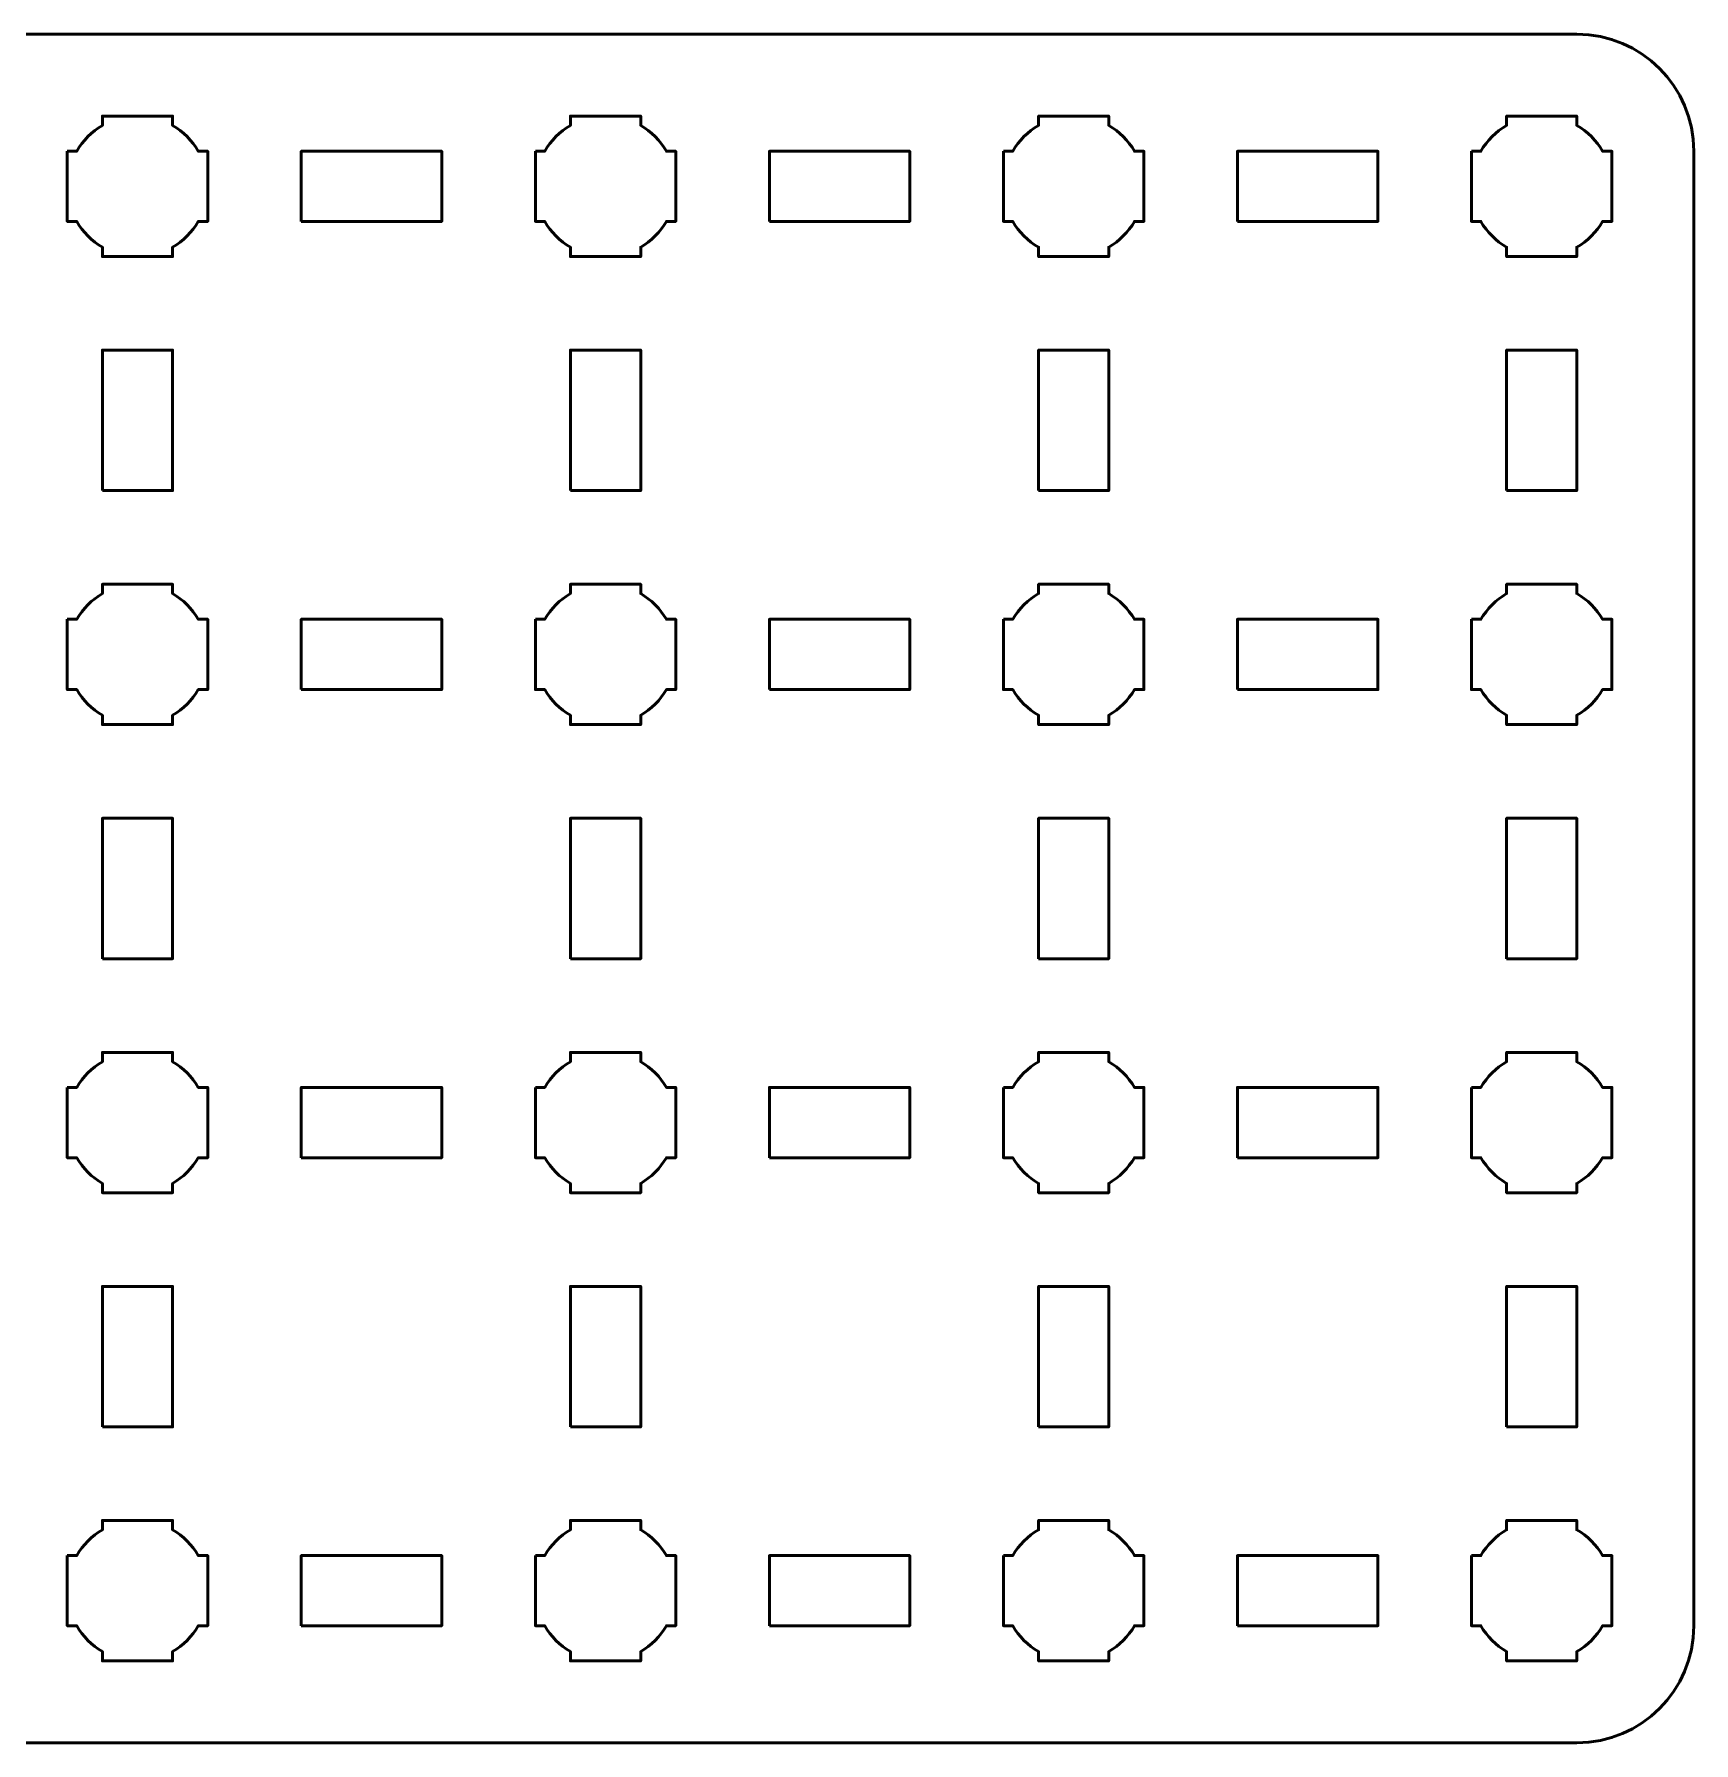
# Model space of a CAD drawing. Header units: centimetres. Extents: x -24.1 to 3.1, y -18.5 to -11.2.
# Drawn here: x -3.94 to 3.15, y -18.5 to -11.2 of the extents above; entities that cross this region are included whole.
import ezdxf

# ---------------------------------------------------------------- set-up
doc = ezdxf.new("R2010")
doc.units = ezdxf.units.CM
doc.header["$MEASUREMENT"] = 0
doc.layers.add('Layer 1', color=7, linetype='Continuous')

msp = doc.modelspace()

# ---------------------------------------------------------------- linework, layer by layer
at = {"layer": 'Layer 1', "lineweight": 53}
for points in [[(-2.8, -12), (-2.2, -12), (-2.2, -11.7), (-2.8, -11.7), (-2.8, -12)], [(-0.8, -12), (-0.2, -12), (-0.2, -11.7), (-0.8, -11.7), (-0.8, -12)], [(1.2, -12), (1.8, -12), (1.8, -11.7), (1.2, -11.7), (1.2, -12)], [(-3.65, -13.15), (-3.35, -13.15), (-3.35, -12.55), (-3.65, -12.55), (-3.65, -13.15)], [(-1.65, -13.15), (-1.35, -13.15), (-1.35, -12.55), (-1.65, -12.55), (-1.65, -13.15)], [(0.35, -13.15), (0.65, -13.15), (0.65, -12.55), (0.35, -12.55), (0.35, -13.15)], [(2.35, -13.15), (2.65, -13.15), (2.65, -12.55), (2.35, -12.55), (2.35, -13.15)], [(-2.8, -14), (-2.2, -14), (-2.2, -13.7), (-2.8, -13.7), (-2.8, -14)], [(-0.8, -14), (-0.2, -14), (-0.2, -13.7), (-0.8, -13.7), (-0.8, -14)], [(1.2, -14), (1.8, -14), (1.8, -13.7), (1.2, -13.7), (1.2, -14)], [(-3.65, -15.15), (-3.35, -15.15), (-3.35, -14.55), (-3.65, -14.55), (-3.65, -15.15)], [(-1.65, -15.15), (-1.35, -15.15), (-1.35, -14.55), (-1.65, -14.55), (-1.65, -15.15)], [(0.35, -15.15), (0.65, -15.15), (0.65, -14.55), (0.35, -14.55), (0.35, -15.15)], [(2.35, -15.15), (2.65, -15.15), (2.65, -14.55), (2.35, -14.55), (2.35, -15.15)], [(-2.8, -16), (-2.2, -16), (-2.2, -15.7), (-2.8, -15.7), (-2.8, -16)], [(-0.8, -16), (-0.2, -16), (-0.2, -15.7), (-0.8, -15.7), (-0.8, -16)], [(1.2, -16), (1.8, -16), (1.8, -15.7), (1.2, -15.7), (1.2, -16)], [(-3.65, -17.15), (-3.35, -17.15), (-3.35, -16.55), (-3.65, -16.55), (-3.65, -17.15)], [(-1.65, -17.15), (-1.35, -17.15), (-1.35, -16.55), (-1.65, -16.55), (-1.65, -17.15)], [(0.35, -17.15), (0.65, -17.15), (0.65, -16.55), (0.35, -16.55), (0.35, -17.15)], [(2.35, -17.15), (2.65, -17.15), (2.65, -16.55), (2.35, -16.55), (2.35, -17.15)], [(-2.8, -18), (-2.2, -18), (-2.2, -17.7), (-2.8, -17.7), (-2.8, -18)], [(-0.8, -18), (-0.2, -18), (-0.2, -17.7), (-0.8, -17.7), (-0.8, -18)], [(1.2, -18), (1.8, -18), (1.8, -17.7), (1.2, -17.7), (1.2, -18)]]:
    msp.add_lwpolyline(points, close=True, dxfattribs=at)
for points, knots in [([(-24.15, -18), (-24.15, -18), (-24.15, -11.7), (-24.15, -11.7), (-24.15, -11.7), (-24.15, -11.42391), (-23.92609, -11.2), (-23.65, -11.2), (-23.65, -11.2), (-23.65, -11.2), (2.65, -11.2), (2.65, -11.2), (2.65, -11.2), (2.92609, -11.2), (3.15, -11.42391), (3.15, -11.7), (3.15, -11.7), (3.15, -11.7), (3.15, -18), (3.15, -18), (3.15, -18), (3.15, -18.27609), (2.92609, -18.5), (2.65, -18.5), (2.65, -18.5), (2.65, -18.5), (-23.65, -18.5), (-23.65, -18.5), (-23.65, -18.5), (-23.92609, -18.5), (-24.15, -18.27609), (-24.15, -18)], [0, 0, 0, 0, 0.125, 0.125, 0.125, 0.125, 0.25, 0.25, 0.25, 0.25, 0.375, 0.375, 0.375, 0.375, 0.5, 0.5, 0.5, 0.5, 0.625, 0.625, 0.625, 0.625, 0.75, 0.75, 0.75, 0.75, 0.875, 0.875, 0.875, 0.875, 1, 1, 1, 1]), ([(-3.8, -11.7), (-3.8, -11.7), (-3.75985, -11.7), (-3.75985, -11.7), (-3.75985, -11.7), (-3.7335, -11.65447), (-3.69553, -11.6165), (-3.65, -11.59015), (-3.65, -11.59015), (-3.65, -11.59015), (-3.65, -11.55), (-3.65, -11.55), (-3.65, -11.55), (-3.65, -11.55), (-3.5, -11.55), (-3.5, -11.55), (-3.5, -11.55), (-3.5, -11.55), (-3.35, -11.55), (-3.35, -11.55), (-3.35, -11.55), (-3.35, -11.55), (-3.35, -11.59015), (-3.35, -11.59015), (-3.35, -11.59015), (-3.30447, -11.6165), (-3.2665, -11.65447), (-3.24015, -11.7), (-3.24015, -11.7), (-3.24015, -11.7), (-3.2, -11.7), (-3.2, -11.7), (-3.2, -11.7), (-3.2, -11.7), (-3.2, -11.85), (-3.2, -11.85), (-3.2, -11.85), (-3.2, -11.85), (-3.2, -12), (-3.2, -12), (-3.2, -12), (-3.2, -12), (-3.24015, -12), (-3.24015, -12), (-3.24015, -12), (-3.2665, -12.04553), (-3.30447, -12.0835), (-3.35, -12.10985), (-3.35, -12.10985), (-3.35, -12.10985), (-3.35, -12.15), (-3.35, -12.15), (-3.35, -12.15), (-3.35, -12.15), (-3.5, -12.15), (-3.5, -12.15), (-3.5, -12.15), (-3.5, -12.15), (-3.65, -12.15), (-3.65, -12.15), (-3.65, -12.15), (-3.65, -12.15), (-3.65, -12.10985), (-3.65, -12.10985), (-3.65, -12.10985), (-3.69553, -12.0835), (-3.7335, -12.04553), (-3.75985, -12), (-3.75985, -12), (-3.75985, -12), (-3.8, -12), (-3.8, -12), (-3.8, -12), (-3.8, -12), (-3.8, -11.85), (-3.8, -11.85), (-3.8, -11.85), (-3.8, -11.85), (-3.8, -11.7), (-3.8, -11.7)], [0, 0, 0, 0, 0.05, 0.05, 0.05, 0.05, 0.1, 0.1, 0.1, 0.1, 0.15, 0.15, 0.15, 0.15, 0.2, 0.2, 0.2, 0.2, 0.25, 0.25, 0.25, 0.25, 0.3, 0.3, 0.3, 0.3, 0.35, 0.35, 0.35, 0.35, 0.4, 0.4, 0.4, 0.4, 0.45, 0.45, 0.45, 0.45, 0.5, 0.5, 0.5, 0.5, 0.55, 0.55, 0.55, 0.55, 0.6, 0.6, 0.6, 0.6, 0.65, 0.65, 0.65, 0.65, 0.7, 0.7, 0.7, 0.7, 0.75, 0.75, 0.75, 0.75, 0.8, 0.8, 0.8, 0.8, 0.85, 0.85, 0.85, 0.85, 0.9, 0.9, 0.9, 0.9, 0.95, 0.95, 0.95, 0.95, 1, 1, 1, 1]), ([(-1.8, -11.7), (-1.8, -11.7), (-1.75985, -11.7), (-1.75985, -11.7), (-1.75985, -11.7), (-1.7335, -11.65447), (-1.69553, -11.6165), (-1.65, -11.59015), (-1.65, -11.59015), (-1.65, -11.59015), (-1.65, -11.55), (-1.65, -11.55), (-1.65, -11.55), (-1.65, -11.55), (-1.5, -11.55), (-1.5, -11.55), (-1.5, -11.55), (-1.5, -11.55), (-1.35, -11.55), (-1.35, -11.55), (-1.35, -11.55), (-1.35, -11.55), (-1.35, -11.59015), (-1.35, -11.59015), (-1.35, -11.59015), (-1.30447, -11.6165), (-1.2665, -11.65447), (-1.24015, -11.7), (-1.24015, -11.7), (-1.24015, -11.7), (-1.2, -11.7), (-1.2, -11.7), (-1.2, -11.7), (-1.2, -11.7), (-1.2, -11.85), (-1.2, -11.85), (-1.2, -11.85), (-1.2, -11.85), (-1.2, -12), (-1.2, -12), (-1.2, -12), (-1.2, -12), (-1.24015, -12), (-1.24015, -12), (-1.24015, -12), (-1.2665, -12.04553), (-1.30447, -12.0835), (-1.35, -12.10985), (-1.35, -12.10985), (-1.35, -12.10985), (-1.35, -12.15), (-1.35, -12.15), (-1.35, -12.15), (-1.35, -12.15), (-1.5, -12.15), (-1.5, -12.15), (-1.5, -12.15), (-1.5, -12.15), (-1.65, -12.15), (-1.65, -12.15), (-1.65, -12.15), (-1.65, -12.15), (-1.65, -12.10985), (-1.65, -12.10985), (-1.65, -12.10985), (-1.69553, -12.0835), (-1.7335, -12.04553), (-1.75985, -12), (-1.75985, -12), (-1.75985, -12), (-1.8, -12), (-1.8, -12), (-1.8, -12), (-1.8, -12), (-1.8, -11.85), (-1.8, -11.85), (-1.8, -11.85), (-1.8, -11.85), (-1.8, -11.7), (-1.8, -11.7)], [0, 0, 0, 0, 0.05, 0.05, 0.05, 0.05, 0.1, 0.1, 0.1, 0.1, 0.15, 0.15, 0.15, 0.15, 0.2, 0.2, 0.2, 0.2, 0.25, 0.25, 0.25, 0.25, 0.3, 0.3, 0.3, 0.3, 0.35, 0.35, 0.35, 0.35, 0.4, 0.4, 0.4, 0.4, 0.45, 0.45, 0.45, 0.45, 0.5, 0.5, 0.5, 0.5, 0.55, 0.55, 0.55, 0.55, 0.6, 0.6, 0.6, 0.6, 0.65, 0.65, 0.65, 0.65, 0.7, 0.7, 0.7, 0.7, 0.75, 0.75, 0.75, 0.75, 0.8, 0.8, 0.8, 0.8, 0.85, 0.85, 0.85, 0.85, 0.9, 0.9, 0.9, 0.9, 0.95, 0.95, 0.95, 0.95, 1, 1, 1, 1]), ([(0.2, -11.7), (0.2, -11.7), (0.24015, -11.7), (0.24015, -11.7), (0.24015, -11.7), (0.2665, -11.65447), (0.30447, -11.6165), (0.35, -11.59015), (0.35, -11.59015), (0.35, -11.59015), (0.35, -11.55), (0.35, -11.55), (0.35, -11.55), (0.35, -11.55), (0.5, -11.55), (0.5, -11.55), (0.5, -11.55), (0.5, -11.55), (0.65, -11.55), (0.65, -11.55), (0.65, -11.55), (0.65, -11.55), (0.65, -11.59015), (0.65, -11.59015), (0.65, -11.59015), (0.69553, -11.6165), (0.7335, -11.65447), (0.75985, -11.7), (0.75985, -11.7), (0.75985, -11.7), (0.8, -11.7), (0.8, -11.7), (0.8, -11.7), (0.8, -11.7), (0.8, -11.85), (0.8, -11.85), (0.8, -11.85), (0.8, -11.85), (0.8, -12), (0.8, -12), (0.8, -12), (0.8, -12), (0.75985, -12), (0.75985, -12), (0.75985, -12), (0.7335, -12.04553), (0.69553, -12.0835), (0.65, -12.10985), (0.65, -12.10985), (0.65, -12.10985), (0.65, -12.15), (0.65, -12.15), (0.65, -12.15), (0.65, -12.15), (0.5, -12.15), (0.5, -12.15), (0.5, -12.15), (0.5, -12.15), (0.35, -12.15), (0.35, -12.15), (0.35, -12.15), (0.35, -12.15), (0.35, -12.10985), (0.35, -12.10985), (0.35, -12.10985), (0.30447, -12.0835), (0.2665, -12.04553), (0.24015, -12), (0.24015, -12), (0.24015, -12), (0.2, -12), (0.2, -12), (0.2, -12), (0.2, -12), (0.2, -11.85), (0.2, -11.85), (0.2, -11.85), (0.2, -11.85), (0.2, -11.7), (0.2, -11.7)], [0, 0, 0, 0, 0.05, 0.05, 0.05, 0.05, 0.1, 0.1, 0.1, 0.1, 0.15, 0.15, 0.15, 0.15, 0.2, 0.2, 0.2, 0.2, 0.25, 0.25, 0.25, 0.25, 0.3, 0.3, 0.3, 0.3, 0.35, 0.35, 0.35, 0.35, 0.4, 0.4, 0.4, 0.4, 0.45, 0.45, 0.45, 0.45, 0.5, 0.5, 0.5, 0.5, 0.55, 0.55, 0.55, 0.55, 0.6, 0.6, 0.6, 0.6, 0.65, 0.65, 0.65, 0.65, 0.7, 0.7, 0.7, 0.7, 0.75, 0.75, 0.75, 0.75, 0.8, 0.8, 0.8, 0.8, 0.85, 0.85, 0.85, 0.85, 0.9, 0.9, 0.9, 0.9, 0.95, 0.95, 0.95, 0.95, 1, 1, 1, 1]), ([(2.2, -11.7), (2.2, -11.7), (2.24015, -11.7), (2.24015, -11.7), (2.24015, -11.7), (2.2665, -11.65447), (2.30447, -11.6165), (2.35, -11.59015), (2.35, -11.59015), (2.35, -11.59015), (2.35, -11.55), (2.35, -11.55), (2.35, -11.55), (2.35, -11.55), (2.5, -11.55), (2.5, -11.55), (2.5, -11.55), (2.5, -11.55), (2.65, -11.55), (2.65, -11.55), (2.65, -11.55), (2.65, -11.55), (2.65, -11.59015), (2.65, -11.59015), (2.65, -11.59015), (2.69553, -11.6165), (2.7335, -11.65447), (2.75985, -11.7), (2.75985, -11.7), (2.75985, -11.7), (2.8, -11.7), (2.8, -11.7), (2.8, -11.7), (2.8, -11.7), (2.8, -11.85), (2.8, -11.85), (2.8, -11.85), (2.8, -11.85), (2.8, -12), (2.8, -12), (2.8, -12), (2.8, -12), (2.75985, -12), (2.75985, -12), (2.75985, -12), (2.7335, -12.04553), (2.69553, -12.0835), (2.65, -12.10985), (2.65, -12.10985), (2.65, -12.10985), (2.65, -12.15), (2.65, -12.15), (2.65, -12.15), (2.65, -12.15), (2.5, -12.15), (2.5, -12.15), (2.5, -12.15), (2.5, -12.15), (2.35, -12.15), (2.35, -12.15), (2.35, -12.15), (2.35, -12.15), (2.35, -12.10985), (2.35, -12.10985), (2.35, -12.10985), (2.30447, -12.0835), (2.2665, -12.04553), (2.24015, -12), (2.24015, -12), (2.24015, -12), (2.2, -12), (2.2, -12), (2.2, -12), (2.2, -12), (2.2, -11.85), (2.2, -11.85), (2.2, -11.85), (2.2, -11.85), (2.2, -11.7), (2.2, -11.7)], [0, 0, 0, 0, 0.05, 0.05, 0.05, 0.05, 0.1, 0.1, 0.1, 0.1, 0.15, 0.15, 0.15, 0.15, 0.2, 0.2, 0.2, 0.2, 0.25, 0.25, 0.25, 0.25, 0.3, 0.3, 0.3, 0.3, 0.35, 0.35, 0.35, 0.35, 0.4, 0.4, 0.4, 0.4, 0.45, 0.45, 0.45, 0.45, 0.5, 0.5, 0.5, 0.5, 0.55, 0.55, 0.55, 0.55, 0.6, 0.6, 0.6, 0.6, 0.65, 0.65, 0.65, 0.65, 0.7, 0.7, 0.7, 0.7, 0.75, 0.75, 0.75, 0.75, 0.8, 0.8, 0.8, 0.8, 0.85, 0.85, 0.85, 0.85, 0.9, 0.9, 0.9, 0.9, 0.95, 0.95, 0.95, 0.95, 1, 1, 1, 1]), ([(-3.8, -13.7), (-3.8, -13.7), (-3.75985, -13.7), (-3.75985, -13.7), (-3.75985, -13.7), (-3.7335, -13.65447), (-3.69553, -13.6165), (-3.65, -13.59015), (-3.65, -13.59015), (-3.65, -13.59015), (-3.65, -13.55), (-3.65, -13.55), (-3.65, -13.55), (-3.65, -13.55), (-3.5, -13.55), (-3.5, -13.55), (-3.5, -13.55), (-3.5, -13.55), (-3.35, -13.55), (-3.35, -13.55), (-3.35, -13.55), (-3.35, -13.55), (-3.35, -13.59015), (-3.35, -13.59015), (-3.35, -13.59015), (-3.30447, -13.6165), (-3.2665, -13.65447), (-3.24015, -13.7), (-3.24015, -13.7), (-3.24015, -13.7), (-3.2, -13.7), (-3.2, -13.7), (-3.2, -13.7), (-3.2, -13.7), (-3.2, -13.85), (-3.2, -13.85), (-3.2, -13.85), (-3.2, -13.85), (-3.2, -14), (-3.2, -14), (-3.2, -14), (-3.2, -14), (-3.24015, -14), (-3.24015, -14), (-3.24015, -14), (-3.2665, -14.04553), (-3.30447, -14.0835), (-3.35, -14.10985), (-3.35, -14.10985), (-3.35, -14.10985), (-3.35, -14.15), (-3.35, -14.15), (-3.35, -14.15), (-3.35, -14.15), (-3.5, -14.15), (-3.5, -14.15), (-3.5, -14.15), (-3.5, -14.15), (-3.65, -14.15), (-3.65, -14.15), (-3.65, -14.15), (-3.65, -14.15), (-3.65, -14.10985), (-3.65, -14.10985), (-3.65, -14.10985), (-3.69553, -14.0835), (-3.7335, -14.04553), (-3.75985, -14), (-3.75985, -14), (-3.75985, -14), (-3.8, -14), (-3.8, -14), (-3.8, -14), (-3.8, -14), (-3.8, -13.85), (-3.8, -13.85), (-3.8, -13.85), (-3.8, -13.85), (-3.8, -13.7), (-3.8, -13.7)], [0, 0, 0, 0, 0.05, 0.05, 0.05, 0.05, 0.1, 0.1, 0.1, 0.1, 0.15, 0.15, 0.15, 0.15, 0.2, 0.2, 0.2, 0.2, 0.25, 0.25, 0.25, 0.25, 0.3, 0.3, 0.3, 0.3, 0.35, 0.35, 0.35, 0.35, 0.4, 0.4, 0.4, 0.4, 0.45, 0.45, 0.45, 0.45, 0.5, 0.5, 0.5, 0.5, 0.55, 0.55, 0.55, 0.55, 0.6, 0.6, 0.6, 0.6, 0.65, 0.65, 0.65, 0.65, 0.7, 0.7, 0.7, 0.7, 0.75, 0.75, 0.75, 0.75, 0.8, 0.8, 0.8, 0.8, 0.85, 0.85, 0.85, 0.85, 0.9, 0.9, 0.9, 0.9, 0.95, 0.95, 0.95, 0.95, 1, 1, 1, 1]), ([(-1.8, -13.7), (-1.8, -13.7), (-1.75985, -13.7), (-1.75985, -13.7), (-1.75985, -13.7), (-1.7335, -13.65447), (-1.69553, -13.6165), (-1.65, -13.59015), (-1.65, -13.59015), (-1.65, -13.59015), (-1.65, -13.55), (-1.65, -13.55), (-1.65, -13.55), (-1.65, -13.55), (-1.5, -13.55), (-1.5, -13.55), (-1.5, -13.55), (-1.5, -13.55), (-1.35, -13.55), (-1.35, -13.55), (-1.35, -13.55), (-1.35, -13.55), (-1.35, -13.59015), (-1.35, -13.59015), (-1.35, -13.59015), (-1.30447, -13.6165), (-1.2665, -13.65447), (-1.24015, -13.7), (-1.24015, -13.7), (-1.24015, -13.7), (-1.2, -13.7), (-1.2, -13.7), (-1.2, -13.7), (-1.2, -13.7), (-1.2, -13.85), (-1.2, -13.85), (-1.2, -13.85), (-1.2, -13.85), (-1.2, -14), (-1.2, -14), (-1.2, -14), (-1.2, -14), (-1.24015, -14), (-1.24015, -14), (-1.24015, -14), (-1.2665, -14.04553), (-1.30447, -14.0835), (-1.35, -14.10985), (-1.35, -14.10985), (-1.35, -14.10985), (-1.35, -14.15), (-1.35, -14.15), (-1.35, -14.15), (-1.35, -14.15), (-1.5, -14.15), (-1.5, -14.15), (-1.5, -14.15), (-1.5, -14.15), (-1.65, -14.15), (-1.65, -14.15), (-1.65, -14.15), (-1.65, -14.15), (-1.65, -14.10985), (-1.65, -14.10985), (-1.65, -14.10985), (-1.69553, -14.0835), (-1.7335, -14.04553), (-1.75985, -14), (-1.75985, -14), (-1.75985, -14), (-1.8, -14), (-1.8, -14), (-1.8, -14), (-1.8, -14), (-1.8, -13.85), (-1.8, -13.85), (-1.8, -13.85), (-1.8, -13.85), (-1.8, -13.7), (-1.8, -13.7)], [0, 0, 0, 0, 0.05, 0.05, 0.05, 0.05, 0.1, 0.1, 0.1, 0.1, 0.15, 0.15, 0.15, 0.15, 0.2, 0.2, 0.2, 0.2, 0.25, 0.25, 0.25, 0.25, 0.3, 0.3, 0.3, 0.3, 0.35, 0.35, 0.35, 0.35, 0.4, 0.4, 0.4, 0.4, 0.45, 0.45, 0.45, 0.45, 0.5, 0.5, 0.5, 0.5, 0.55, 0.55, 0.55, 0.55, 0.6, 0.6, 0.6, 0.6, 0.65, 0.65, 0.65, 0.65, 0.7, 0.7, 0.7, 0.7, 0.75, 0.75, 0.75, 0.75, 0.8, 0.8, 0.8, 0.8, 0.85, 0.85, 0.85, 0.85, 0.9, 0.9, 0.9, 0.9, 0.95, 0.95, 0.95, 0.95, 1, 1, 1, 1]), ([(0.2, -13.7), (0.2, -13.7), (0.24015, -13.7), (0.24015, -13.7), (0.24015, -13.7), (0.2665, -13.65447), (0.30447, -13.6165), (0.35, -13.59015), (0.35, -13.59015), (0.35, -13.59015), (0.35, -13.55), (0.35, -13.55), (0.35, -13.55), (0.35, -13.55), (0.5, -13.55), (0.5, -13.55), (0.5, -13.55), (0.5, -13.55), (0.65, -13.55), (0.65, -13.55), (0.65, -13.55), (0.65, -13.55), (0.65, -13.59015), (0.65, -13.59015), (0.65, -13.59015), (0.69553, -13.6165), (0.7335, -13.65447), (0.75985, -13.7), (0.75985, -13.7), (0.75985, -13.7), (0.8, -13.7), (0.8, -13.7), (0.8, -13.7), (0.8, -13.7), (0.8, -13.85), (0.8, -13.85), (0.8, -13.85), (0.8, -13.85), (0.8, -14), (0.8, -14), (0.8, -14), (0.8, -14), (0.75985, -14), (0.75985, -14), (0.75985, -14), (0.7335, -14.04553), (0.69553, -14.0835), (0.65, -14.10985), (0.65, -14.10985), (0.65, -14.10985), (0.65, -14.15), (0.65, -14.15), (0.65, -14.15), (0.65, -14.15), (0.5, -14.15), (0.5, -14.15), (0.5, -14.15), (0.5, -14.15), (0.35, -14.15), (0.35, -14.15), (0.35, -14.15), (0.35, -14.15), (0.35, -14.10985), (0.35, -14.10985), (0.35, -14.10985), (0.30447, -14.0835), (0.2665, -14.04553), (0.24015, -14), (0.24015, -14), (0.24015, -14), (0.2, -14), (0.2, -14), (0.2, -14), (0.2, -14), (0.2, -13.85), (0.2, -13.85), (0.2, -13.85), (0.2, -13.85), (0.2, -13.7), (0.2, -13.7)], [0, 0, 0, 0, 0.05, 0.05, 0.05, 0.05, 0.1, 0.1, 0.1, 0.1, 0.15, 0.15, 0.15, 0.15, 0.2, 0.2, 0.2, 0.2, 0.25, 0.25, 0.25, 0.25, 0.3, 0.3, 0.3, 0.3, 0.35, 0.35, 0.35, 0.35, 0.4, 0.4, 0.4, 0.4, 0.45, 0.45, 0.45, 0.45, 0.5, 0.5, 0.5, 0.5, 0.55, 0.55, 0.55, 0.55, 0.6, 0.6, 0.6, 0.6, 0.65, 0.65, 0.65, 0.65, 0.7, 0.7, 0.7, 0.7, 0.75, 0.75, 0.75, 0.75, 0.8, 0.8, 0.8, 0.8, 0.85, 0.85, 0.85, 0.85, 0.9, 0.9, 0.9, 0.9, 0.95, 0.95, 0.95, 0.95, 1, 1, 1, 1]), ([(2.2, -13.7), (2.2, -13.7), (2.24015, -13.7), (2.24015, -13.7), (2.24015, -13.7), (2.2665, -13.65447), (2.30447, -13.6165), (2.35, -13.59015), (2.35, -13.59015), (2.35, -13.59015), (2.35, -13.55), (2.35, -13.55), (2.35, -13.55), (2.35, -13.55), (2.5, -13.55), (2.5, -13.55), (2.5, -13.55), (2.5, -13.55), (2.65, -13.55), (2.65, -13.55), (2.65, -13.55), (2.65, -13.55), (2.65, -13.59015), (2.65, -13.59015), (2.65, -13.59015), (2.69553, -13.6165), (2.7335, -13.65447), (2.75985, -13.7), (2.75985, -13.7), (2.75985, -13.7), (2.8, -13.7), (2.8, -13.7), (2.8, -13.7), (2.8, -13.7), (2.8, -13.85), (2.8, -13.85), (2.8, -13.85), (2.8, -13.85), (2.8, -14), (2.8, -14), (2.8, -14), (2.8, -14), (2.75985, -14), (2.75985, -14), (2.75985, -14), (2.7335, -14.04553), (2.69553, -14.0835), (2.65, -14.10985), (2.65, -14.10985), (2.65, -14.10985), (2.65, -14.15), (2.65, -14.15), (2.65, -14.15), (2.65, -14.15), (2.5, -14.15), (2.5, -14.15), (2.5, -14.15), (2.5, -14.15), (2.35, -14.15), (2.35, -14.15), (2.35, -14.15), (2.35, -14.15), (2.35, -14.10985), (2.35, -14.10985), (2.35, -14.10985), (2.30447, -14.0835), (2.2665, -14.04553), (2.24015, -14), (2.24015, -14), (2.24015, -14), (2.2, -14), (2.2, -14), (2.2, -14), (2.2, -14), (2.2, -13.85), (2.2, -13.85), (2.2, -13.85), (2.2, -13.85), (2.2, -13.7), (2.2, -13.7)], [0, 0, 0, 0, 0.05, 0.05, 0.05, 0.05, 0.1, 0.1, 0.1, 0.1, 0.15, 0.15, 0.15, 0.15, 0.2, 0.2, 0.2, 0.2, 0.25, 0.25, 0.25, 0.25, 0.3, 0.3, 0.3, 0.3, 0.35, 0.35, 0.35, 0.35, 0.4, 0.4, 0.4, 0.4, 0.45, 0.45, 0.45, 0.45, 0.5, 0.5, 0.5, 0.5, 0.55, 0.55, 0.55, 0.55, 0.6, 0.6, 0.6, 0.6, 0.65, 0.65, 0.65, 0.65, 0.7, 0.7, 0.7, 0.7, 0.75, 0.75, 0.75, 0.75, 0.8, 0.8, 0.8, 0.8, 0.85, 0.85, 0.85, 0.85, 0.9, 0.9, 0.9, 0.9, 0.95, 0.95, 0.95, 0.95, 1, 1, 1, 1]), ([(-3.8, -15.7), (-3.8, -15.7), (-3.75985, -15.7), (-3.75985, -15.7), (-3.75985, -15.7), (-3.7335, -15.65447), (-3.69553, -15.6165), (-3.65, -15.59015), (-3.65, -15.59015), (-3.65, -15.59015), (-3.65, -15.55), (-3.65, -15.55), (-3.65, -15.55), (-3.65, -15.55), (-3.5, -15.55), (-3.5, -15.55), (-3.5, -15.55), (-3.5, -15.55), (-3.35, -15.55), (-3.35, -15.55), (-3.35, -15.55), (-3.35, -15.55), (-3.35, -15.59015), (-3.35, -15.59015), (-3.35, -15.59015), (-3.30447, -15.6165), (-3.2665, -15.65447), (-3.24015, -15.7), (-3.24015, -15.7), (-3.24015, -15.7), (-3.2, -15.7), (-3.2, -15.7), (-3.2, -15.7), (-3.2, -15.7), (-3.2, -15.85), (-3.2, -15.85), (-3.2, -15.85), (-3.2, -15.85), (-3.2, -16), (-3.2, -16), (-3.2, -16), (-3.2, -16), (-3.24015, -16), (-3.24015, -16), (-3.24015, -16), (-3.2665, -16.04553), (-3.30447, -16.0835), (-3.35, -16.10985), (-3.35, -16.10985), (-3.35, -16.10985), (-3.35, -16.15), (-3.35, -16.15), (-3.35, -16.15), (-3.35, -16.15), (-3.5, -16.15), (-3.5, -16.15), (-3.5, -16.15), (-3.5, -16.15), (-3.65, -16.15), (-3.65, -16.15), (-3.65, -16.15), (-3.65, -16.15), (-3.65, -16.10985), (-3.65, -16.10985), (-3.65, -16.10985), (-3.69553, -16.0835), (-3.7335, -16.04553), (-3.75985, -16), (-3.75985, -16), (-3.75985, -16), (-3.8, -16), (-3.8, -16), (-3.8, -16), (-3.8, -16), (-3.8, -15.85), (-3.8, -15.85), (-3.8, -15.85), (-3.8, -15.85), (-3.8, -15.7), (-3.8, -15.7)], [0, 0, 0, 0, 0.05, 0.05, 0.05, 0.05, 0.1, 0.1, 0.1, 0.1, 0.15, 0.15, 0.15, 0.15, 0.2, 0.2, 0.2, 0.2, 0.25, 0.25, 0.25, 0.25, 0.3, 0.3, 0.3, 0.3, 0.35, 0.35, 0.35, 0.35, 0.4, 0.4, 0.4, 0.4, 0.45, 0.45, 0.45, 0.45, 0.5, 0.5, 0.5, 0.5, 0.55, 0.55, 0.55, 0.55, 0.6, 0.6, 0.6, 0.6, 0.65, 0.65, 0.65, 0.65, 0.7, 0.7, 0.7, 0.7, 0.75, 0.75, 0.75, 0.75, 0.8, 0.8, 0.8, 0.8, 0.85, 0.85, 0.85, 0.85, 0.9, 0.9, 0.9, 0.9, 0.95, 0.95, 0.95, 0.95, 1, 1, 1, 1]), ([(-1.8, -15.7), (-1.8, -15.7), (-1.75985, -15.7), (-1.75985, -15.7), (-1.75985, -15.7), (-1.7335, -15.65447), (-1.69553, -15.6165), (-1.65, -15.59015), (-1.65, -15.59015), (-1.65, -15.59015), (-1.65, -15.55), (-1.65, -15.55), (-1.65, -15.55), (-1.65, -15.55), (-1.5, -15.55), (-1.5, -15.55), (-1.5, -15.55), (-1.5, -15.55), (-1.35, -15.55), (-1.35, -15.55), (-1.35, -15.55), (-1.35, -15.55), (-1.35, -15.59015), (-1.35, -15.59015), (-1.35, -15.59015), (-1.30447, -15.6165), (-1.2665, -15.65447), (-1.24015, -15.7), (-1.24015, -15.7), (-1.24015, -15.7), (-1.2, -15.7), (-1.2, -15.7), (-1.2, -15.7), (-1.2, -15.7), (-1.2, -15.85), (-1.2, -15.85), (-1.2, -15.85), (-1.2, -15.85), (-1.2, -16), (-1.2, -16), (-1.2, -16), (-1.2, -16), (-1.24015, -16), (-1.24015, -16), (-1.24015, -16), (-1.2665, -16.04553), (-1.30447, -16.0835), (-1.35, -16.10985), (-1.35, -16.10985), (-1.35, -16.10985), (-1.35, -16.15), (-1.35, -16.15), (-1.35, -16.15), (-1.35, -16.15), (-1.5, -16.15), (-1.5, -16.15), (-1.5, -16.15), (-1.5, -16.15), (-1.65, -16.15), (-1.65, -16.15), (-1.65, -16.15), (-1.65, -16.15), (-1.65, -16.10985), (-1.65, -16.10985), (-1.65, -16.10985), (-1.69553, -16.0835), (-1.7335, -16.04553), (-1.75985, -16), (-1.75985, -16), (-1.75985, -16), (-1.8, -16), (-1.8, -16), (-1.8, -16), (-1.8, -16), (-1.8, -15.85), (-1.8, -15.85), (-1.8, -15.85), (-1.8, -15.85), (-1.8, -15.7), (-1.8, -15.7)], [0, 0, 0, 0, 0.05, 0.05, 0.05, 0.05, 0.1, 0.1, 0.1, 0.1, 0.15, 0.15, 0.15, 0.15, 0.2, 0.2, 0.2, 0.2, 0.25, 0.25, 0.25, 0.25, 0.3, 0.3, 0.3, 0.3, 0.35, 0.35, 0.35, 0.35, 0.4, 0.4, 0.4, 0.4, 0.45, 0.45, 0.45, 0.45, 0.5, 0.5, 0.5, 0.5, 0.55, 0.55, 0.55, 0.55, 0.6, 0.6, 0.6, 0.6, 0.65, 0.65, 0.65, 0.65, 0.7, 0.7, 0.7, 0.7, 0.75, 0.75, 0.75, 0.75, 0.8, 0.8, 0.8, 0.8, 0.85, 0.85, 0.85, 0.85, 0.9, 0.9, 0.9, 0.9, 0.95, 0.95, 0.95, 0.95, 1, 1, 1, 1]), ([(0.2, -15.7), (0.2, -15.7), (0.24015, -15.7), (0.24015, -15.7), (0.24015, -15.7), (0.2665, -15.65447), (0.30447, -15.6165), (0.35, -15.59015), (0.35, -15.59015), (0.35, -15.59015), (0.35, -15.55), (0.35, -15.55), (0.35, -15.55), (0.35, -15.55), (0.5, -15.55), (0.5, -15.55), (0.5, -15.55), (0.5, -15.55), (0.65, -15.55), (0.65, -15.55), (0.65, -15.55), (0.65, -15.55), (0.65, -15.59015), (0.65, -15.59015), (0.65, -15.59015), (0.69553, -15.6165), (0.7335, -15.65447), (0.75985, -15.7), (0.75985, -15.7), (0.75985, -15.7), (0.8, -15.7), (0.8, -15.7), (0.8, -15.7), (0.8, -15.7), (0.8, -15.85), (0.8, -15.85), (0.8, -15.85), (0.8, -15.85), (0.8, -16), (0.8, -16), (0.8, -16), (0.8, -16), (0.75985, -16), (0.75985, -16), (0.75985, -16), (0.7335, -16.04553), (0.69553, -16.0835), (0.65, -16.10985), (0.65, -16.10985), (0.65, -16.10985), (0.65, -16.15), (0.65, -16.15), (0.65, -16.15), (0.65, -16.15), (0.5, -16.15), (0.5, -16.15), (0.5, -16.15), (0.5, -16.15), (0.35, -16.15), (0.35, -16.15), (0.35, -16.15), (0.35, -16.15), (0.35, -16.10985), (0.35, -16.10985), (0.35, -16.10985), (0.30447, -16.0835), (0.2665, -16.04553), (0.24015, -16), (0.24015, -16), (0.24015, -16), (0.2, -16), (0.2, -16), (0.2, -16), (0.2, -16), (0.2, -15.85), (0.2, -15.85), (0.2, -15.85), (0.2, -15.85), (0.2, -15.7), (0.2, -15.7)], [0, 0, 0, 0, 0.05, 0.05, 0.05, 0.05, 0.1, 0.1, 0.1, 0.1, 0.15, 0.15, 0.15, 0.15, 0.2, 0.2, 0.2, 0.2, 0.25, 0.25, 0.25, 0.25, 0.3, 0.3, 0.3, 0.3, 0.35, 0.35, 0.35, 0.35, 0.4, 0.4, 0.4, 0.4, 0.45, 0.45, 0.45, 0.45, 0.5, 0.5, 0.5, 0.5, 0.55, 0.55, 0.55, 0.55, 0.6, 0.6, 0.6, 0.6, 0.65, 0.65, 0.65, 0.65, 0.7, 0.7, 0.7, 0.7, 0.75, 0.75, 0.75, 0.75, 0.8, 0.8, 0.8, 0.8, 0.85, 0.85, 0.85, 0.85, 0.9, 0.9, 0.9, 0.9, 0.95, 0.95, 0.95, 0.95, 1, 1, 1, 1]), ([(2.2, -15.7), (2.2, -15.7), (2.24015, -15.7), (2.24015, -15.7), (2.24015, -15.7), (2.2665, -15.65447), (2.30447, -15.6165), (2.35, -15.59015), (2.35, -15.59015), (2.35, -15.59015), (2.35, -15.55), (2.35, -15.55), (2.35, -15.55), (2.35, -15.55), (2.5, -15.55), (2.5, -15.55), (2.5, -15.55), (2.5, -15.55), (2.65, -15.55), (2.65, -15.55), (2.65, -15.55), (2.65, -15.55), (2.65, -15.59015), (2.65, -15.59015), (2.65, -15.59015), (2.69553, -15.6165), (2.7335, -15.65447), (2.75985, -15.7), (2.75985, -15.7), (2.75985, -15.7), (2.8, -15.7), (2.8, -15.7), (2.8, -15.7), (2.8, -15.7), (2.8, -15.85), (2.8, -15.85), (2.8, -15.85), (2.8, -15.85), (2.8, -16), (2.8, -16), (2.8, -16), (2.8, -16), (2.75985, -16), (2.75985, -16), (2.75985, -16), (2.7335, -16.04553), (2.69553, -16.0835), (2.65, -16.10985), (2.65, -16.10985), (2.65, -16.10985), (2.65, -16.15), (2.65, -16.15), (2.65, -16.15), (2.65, -16.15), (2.5, -16.15), (2.5, -16.15), (2.5, -16.15), (2.5, -16.15), (2.35, -16.15), (2.35, -16.15), (2.35, -16.15), (2.35, -16.15), (2.35, -16.10985), (2.35, -16.10985), (2.35, -16.10985), (2.30447, -16.0835), (2.2665, -16.04553), (2.24015, -16), (2.24015, -16), (2.24015, -16), (2.2, -16), (2.2, -16), (2.2, -16), (2.2, -16), (2.2, -15.85), (2.2, -15.85), (2.2, -15.85), (2.2, -15.85), (2.2, -15.7), (2.2, -15.7)], [0, 0, 0, 0, 0.05, 0.05, 0.05, 0.05, 0.1, 0.1, 0.1, 0.1, 0.15, 0.15, 0.15, 0.15, 0.2, 0.2, 0.2, 0.2, 0.25, 0.25, 0.25, 0.25, 0.3, 0.3, 0.3, 0.3, 0.35, 0.35, 0.35, 0.35, 0.4, 0.4, 0.4, 0.4, 0.45, 0.45, 0.45, 0.45, 0.5, 0.5, 0.5, 0.5, 0.55, 0.55, 0.55, 0.55, 0.6, 0.6, 0.6, 0.6, 0.65, 0.65, 0.65, 0.65, 0.7, 0.7, 0.7, 0.7, 0.75, 0.75, 0.75, 0.75, 0.8, 0.8, 0.8, 0.8, 0.85, 0.85, 0.85, 0.85, 0.9, 0.9, 0.9, 0.9, 0.95, 0.95, 0.95, 0.95, 1, 1, 1, 1]), ([(-3.8, -17.7), (-3.8, -17.7), (-3.75985, -17.7), (-3.75985, -17.7), (-3.75985, -17.7), (-3.7335, -17.65447), (-3.69553, -17.6165), (-3.65, -17.59015), (-3.65, -17.59015), (-3.65, -17.59015), (-3.65, -17.55), (-3.65, -17.55), (-3.65, -17.55), (-3.65, -17.55), (-3.5, -17.55), (-3.5, -17.55), (-3.5, -17.55), (-3.5, -17.55), (-3.35, -17.55), (-3.35, -17.55), (-3.35, -17.55), (-3.35, -17.55), (-3.35, -17.59015), (-3.35, -17.59015), (-3.35, -17.59015), (-3.30447, -17.6165), (-3.2665, -17.65447), (-3.24015, -17.7), (-3.24015, -17.7), (-3.24015, -17.7), (-3.2, -17.7), (-3.2, -17.7), (-3.2, -17.7), (-3.2, -17.7), (-3.2, -17.85), (-3.2, -17.85), (-3.2, -17.85), (-3.2, -17.85), (-3.2, -18), (-3.2, -18), (-3.2, -18), (-3.2, -18), (-3.24015, -18), (-3.24015, -18), (-3.24015, -18), (-3.2665, -18.04553), (-3.30447, -18.0835), (-3.35, -18.10985), (-3.35, -18.10985), (-3.35, -18.10985), (-3.35, -18.15), (-3.35, -18.15), (-3.35, -18.15), (-3.35, -18.15), (-3.5, -18.15), (-3.5, -18.15), (-3.5, -18.15), (-3.5, -18.15), (-3.65, -18.15), (-3.65, -18.15), (-3.65, -18.15), (-3.65, -18.15), (-3.65, -18.10985), (-3.65, -18.10985), (-3.65, -18.10985), (-3.69553, -18.0835), (-3.7335, -18.04553), (-3.75985, -18), (-3.75985, -18), (-3.75985, -18), (-3.8, -18), (-3.8, -18), (-3.8, -18), (-3.8, -18), (-3.8, -17.85), (-3.8, -17.85), (-3.8, -17.85), (-3.8, -17.85), (-3.8, -17.7), (-3.8, -17.7)], [0, 0, 0, 0, 0.05, 0.05, 0.05, 0.05, 0.1, 0.1, 0.1, 0.1, 0.15, 0.15, 0.15, 0.15, 0.2, 0.2, 0.2, 0.2, 0.25, 0.25, 0.25, 0.25, 0.3, 0.3, 0.3, 0.3, 0.35, 0.35, 0.35, 0.35, 0.4, 0.4, 0.4, 0.4, 0.45, 0.45, 0.45, 0.45, 0.5, 0.5, 0.5, 0.5, 0.55, 0.55, 0.55, 0.55, 0.6, 0.6, 0.6, 0.6, 0.65, 0.65, 0.65, 0.65, 0.7, 0.7, 0.7, 0.7, 0.75, 0.75, 0.75, 0.75, 0.8, 0.8, 0.8, 0.8, 0.85, 0.85, 0.85, 0.85, 0.9, 0.9, 0.9, 0.9, 0.95, 0.95, 0.95, 0.95, 1, 1, 1, 1]), ([(-1.8, -17.7), (-1.8, -17.7), (-1.75985, -17.7), (-1.75985, -17.7), (-1.75985, -17.7), (-1.7335, -17.65447), (-1.69553, -17.6165), (-1.65, -17.59015), (-1.65, -17.59015), (-1.65, -17.59015), (-1.65, -17.55), (-1.65, -17.55), (-1.65, -17.55), (-1.65, -17.55), (-1.5, -17.55), (-1.5, -17.55), (-1.5, -17.55), (-1.5, -17.55), (-1.35, -17.55), (-1.35, -17.55), (-1.35, -17.55), (-1.35, -17.55), (-1.35, -17.59015), (-1.35, -17.59015), (-1.35, -17.59015), (-1.30447, -17.6165), (-1.2665, -17.65447), (-1.24015, -17.7), (-1.24015, -17.7), (-1.24015, -17.7), (-1.2, -17.7), (-1.2, -17.7), (-1.2, -17.7), (-1.2, -17.7), (-1.2, -17.85), (-1.2, -17.85), (-1.2, -17.85), (-1.2, -17.85), (-1.2, -18), (-1.2, -18), (-1.2, -18), (-1.2, -18), (-1.24015, -18), (-1.24015, -18), (-1.24015, -18), (-1.2665, -18.04553), (-1.30447, -18.0835), (-1.35, -18.10985), (-1.35, -18.10985), (-1.35, -18.10985), (-1.35, -18.15), (-1.35, -18.15), (-1.35, -18.15), (-1.35, -18.15), (-1.5, -18.15), (-1.5, -18.15), (-1.5, -18.15), (-1.5, -18.15), (-1.65, -18.15), (-1.65, -18.15), (-1.65, -18.15), (-1.65, -18.15), (-1.65, -18.10985), (-1.65, -18.10985), (-1.65, -18.10985), (-1.69553, -18.0835), (-1.7335, -18.04553), (-1.75985, -18), (-1.75985, -18), (-1.75985, -18), (-1.8, -18), (-1.8, -18), (-1.8, -18), (-1.8, -18), (-1.8, -17.85), (-1.8, -17.85), (-1.8, -17.85), (-1.8, -17.85), (-1.8, -17.7), (-1.8, -17.7)], [0, 0, 0, 0, 0.05, 0.05, 0.05, 0.05, 0.1, 0.1, 0.1, 0.1, 0.15, 0.15, 0.15, 0.15, 0.2, 0.2, 0.2, 0.2, 0.25, 0.25, 0.25, 0.25, 0.3, 0.3, 0.3, 0.3, 0.35, 0.35, 0.35, 0.35, 0.4, 0.4, 0.4, 0.4, 0.45, 0.45, 0.45, 0.45, 0.5, 0.5, 0.5, 0.5, 0.55, 0.55, 0.55, 0.55, 0.6, 0.6, 0.6, 0.6, 0.65, 0.65, 0.65, 0.65, 0.7, 0.7, 0.7, 0.7, 0.75, 0.75, 0.75, 0.75, 0.8, 0.8, 0.8, 0.8, 0.85, 0.85, 0.85, 0.85, 0.9, 0.9, 0.9, 0.9, 0.95, 0.95, 0.95, 0.95, 1, 1, 1, 1]), ([(0.2, -17.7), (0.2, -17.7), (0.24015, -17.7), (0.24015, -17.7), (0.24015, -17.7), (0.2665, -17.65447), (0.30447, -17.6165), (0.35, -17.59015), (0.35, -17.59015), (0.35, -17.59015), (0.35, -17.55), (0.35, -17.55), (0.35, -17.55), (0.35, -17.55), (0.5, -17.55), (0.5, -17.55), (0.5, -17.55), (0.5, -17.55), (0.65, -17.55), (0.65, -17.55), (0.65, -17.55), (0.65, -17.55), (0.65, -17.59015), (0.65, -17.59015), (0.65, -17.59015), (0.69553, -17.6165), (0.7335, -17.65447), (0.75985, -17.7), (0.75985, -17.7), (0.75985, -17.7), (0.8, -17.7), (0.8, -17.7), (0.8, -17.7), (0.8, -17.7), (0.8, -17.85), (0.8, -17.85), (0.8, -17.85), (0.8, -17.85), (0.8, -18), (0.8, -18), (0.8, -18), (0.8, -18), (0.75985, -18), (0.75985, -18), (0.75985, -18), (0.7335, -18.04553), (0.69553, -18.0835), (0.65, -18.10985), (0.65, -18.10985), (0.65, -18.10985), (0.65, -18.15), (0.65, -18.15), (0.65, -18.15), (0.65, -18.15), (0.5, -18.15), (0.5, -18.15), (0.5, -18.15), (0.5, -18.15), (0.35, -18.15), (0.35, -18.15), (0.35, -18.15), (0.35, -18.15), (0.35, -18.10985), (0.35, -18.10985), (0.35, -18.10985), (0.30447, -18.0835), (0.2665, -18.04553), (0.24015, -18), (0.24015, -18), (0.24015, -18), (0.2, -18), (0.2, -18), (0.2, -18), (0.2, -18), (0.2, -17.85), (0.2, -17.85), (0.2, -17.85), (0.2, -17.85), (0.2, -17.7), (0.2, -17.7)], [0, 0, 0, 0, 0.05, 0.05, 0.05, 0.05, 0.1, 0.1, 0.1, 0.1, 0.15, 0.15, 0.15, 0.15, 0.2, 0.2, 0.2, 0.2, 0.25, 0.25, 0.25, 0.25, 0.3, 0.3, 0.3, 0.3, 0.35, 0.35, 0.35, 0.35, 0.4, 0.4, 0.4, 0.4, 0.45, 0.45, 0.45, 0.45, 0.5, 0.5, 0.5, 0.5, 0.55, 0.55, 0.55, 0.55, 0.6, 0.6, 0.6, 0.6, 0.65, 0.65, 0.65, 0.65, 0.7, 0.7, 0.7, 0.7, 0.75, 0.75, 0.75, 0.75, 0.8, 0.8, 0.8, 0.8, 0.85, 0.85, 0.85, 0.85, 0.9, 0.9, 0.9, 0.9, 0.95, 0.95, 0.95, 0.95, 1, 1, 1, 1]), ([(2.2, -17.7), (2.2, -17.7), (2.24015, -17.7), (2.24015, -17.7), (2.24015, -17.7), (2.2665, -17.65447), (2.30447, -17.6165), (2.35, -17.59015), (2.35, -17.59015), (2.35, -17.59015), (2.35, -17.55), (2.35, -17.55), (2.35, -17.55), (2.35, -17.55), (2.5, -17.55), (2.5, -17.55), (2.5, -17.55), (2.5, -17.55), (2.65, -17.55), (2.65, -17.55), (2.65, -17.55), (2.65, -17.55), (2.65, -17.59015), (2.65, -17.59015), (2.65, -17.59015), (2.69553, -17.6165), (2.7335, -17.65447), (2.75985, -17.7), (2.75985, -17.7), (2.75985, -17.7), (2.8, -17.7), (2.8, -17.7), (2.8, -17.7), (2.8, -17.7), (2.8, -17.85), (2.8, -17.85), (2.8, -17.85), (2.8, -17.85), (2.8, -18), (2.8, -18), (2.8, -18), (2.8, -18), (2.75985, -18), (2.75985, -18), (2.75985, -18), (2.7335, -18.04553), (2.69553, -18.0835), (2.65, -18.10985), (2.65, -18.10985), (2.65, -18.10985), (2.65, -18.15), (2.65, -18.15), (2.65, -18.15), (2.65, -18.15), (2.5, -18.15), (2.5, -18.15), (2.5, -18.15), (2.5, -18.15), (2.35, -18.15), (2.35, -18.15), (2.35, -18.15), (2.35, -18.15), (2.35, -18.10985), (2.35, -18.10985), (2.35, -18.10985), (2.30447, -18.0835), (2.2665, -18.04553), (2.24015, -18), (2.24015, -18), (2.24015, -18), (2.2, -18), (2.2, -18), (2.2, -18), (2.2, -18), (2.2, -17.85), (2.2, -17.85), (2.2, -17.85), (2.2, -17.85), (2.2, -17.7), (2.2, -17.7)], [0, 0, 0, 0, 0.05, 0.05, 0.05, 0.05, 0.1, 0.1, 0.1, 0.1, 0.15, 0.15, 0.15, 0.15, 0.2, 0.2, 0.2, 0.2, 0.25, 0.25, 0.25, 0.25, 0.3, 0.3, 0.3, 0.3, 0.35, 0.35, 0.35, 0.35, 0.4, 0.4, 0.4, 0.4, 0.45, 0.45, 0.45, 0.45, 0.5, 0.5, 0.5, 0.5, 0.55, 0.55, 0.55, 0.55, 0.6, 0.6, 0.6, 0.6, 0.65, 0.65, 0.65, 0.65, 0.7, 0.7, 0.7, 0.7, 0.75, 0.75, 0.75, 0.75, 0.8, 0.8, 0.8, 0.8, 0.85, 0.85, 0.85, 0.85, 0.9, 0.9, 0.9, 0.9, 0.95, 0.95, 0.95, 0.95, 1, 1, 1, 1])]:
    msp.add_open_spline(points, degree=3, knots=knots, dxfattribs=at)

doc.saveas('drawing.dxf')
